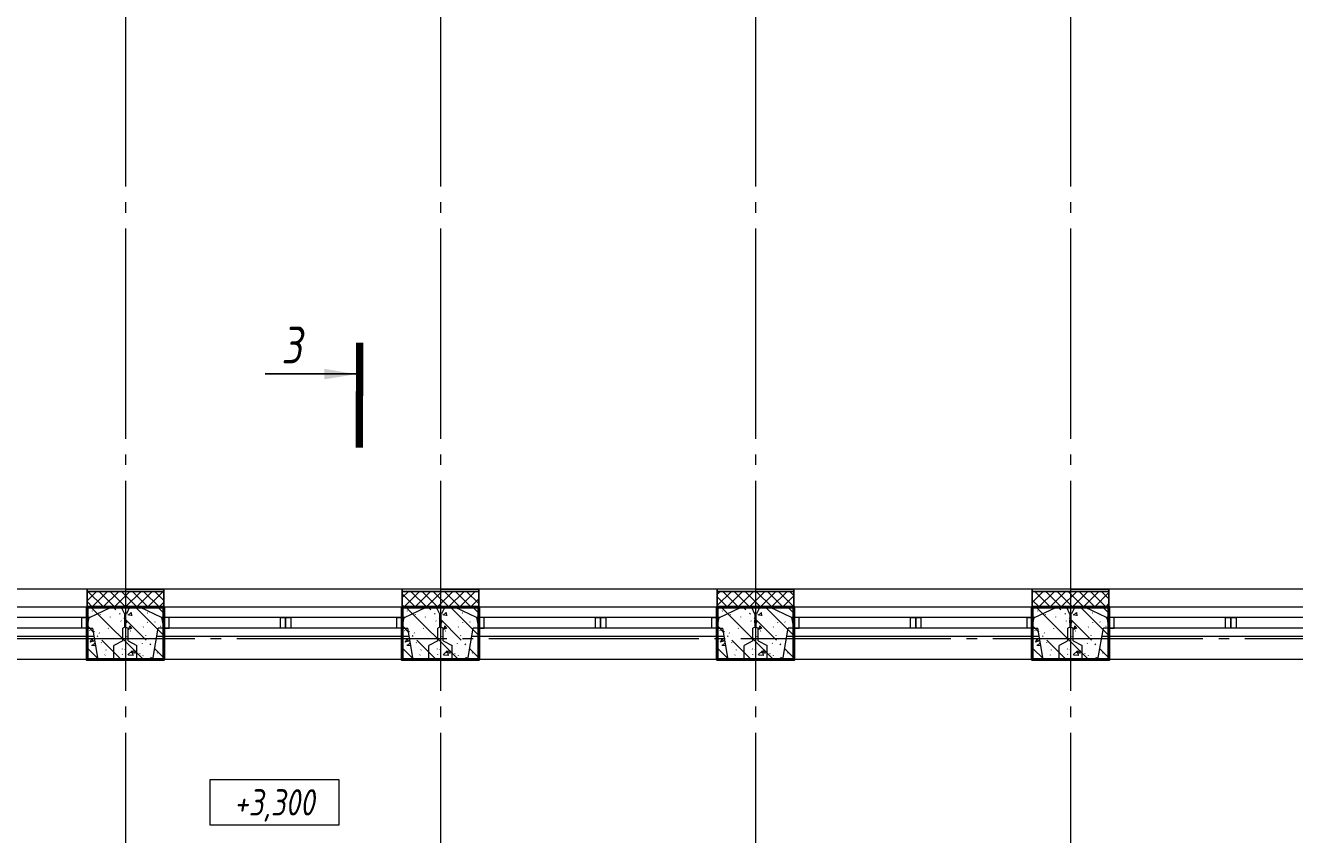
# Model space of a CAD drawing. Header units: millimetres. Extents: x -85420 to 1195317, y -69347 to 470418.
# Drawn here: x 464994 to 477079, y 16711 to 24413 of the extents above; entities that cross this region are included whole.
import ezdxf
from ezdxf import colors
from ezdxf.entities.mleader import LeaderData, LeaderLine
from ezdxf.enums import TextEntityAlignment as Align
from ezdxf.math import Vec2, Vec3

# ---------------------------------------------------------------- set-up
doc = ezdxf.new("R2010")
doc.units = ezdxf.units.MM
for name, pattern in [('GOST2.303 6', [12, 8, -1.5, 1, -1.5]), ('ГОСТ 2.303 5', [24, 20, -1.5, 1, -1.5]), ('осевая', [50.8, 31.75, -6.35, 6.35, -6.35])]:
    doc.linetypes.add(name, pattern=pattern)
for name, color, linetype, lineweight in [('+АР_Выноски', 4, 'Continuous', 9), ('+АР_Осевые линии', 252, 'GOST2.303 6', 9), ('АР_Окна', 4, 'Continuous', 9), ('АР_Отметки', 7, 'Continuous', 5), ('АР_Сущ Несущая стена', 250, 'Continuous', 50), ('АР_штриховка несущих стен', 250, 'Continuous', 0), ('СПДС_+АР_Стены', 250, 'Continuous', 20), ('СПДС_СИМВОЛЫ', 7, 'Continuous', 25), ('стены', 7, 'Continuous', 40), ('ТОНКАЯ', 253, 'Continuous', 0)]:
    doc.layers.add(name, color=color, linetype=linetype, lineweight=lineweight)
doc.layers.add('ОСИ', color=7, linetype='осевая', lineweight=13, true_color=0x999999)
doc.styles.add('ISOCPEUR', font='', dxfattribs={"height": 250})
doc.styles.add('ГОСТ 2.304', font='CS_Gost2304.shx', dxfattribs={"oblique": 10})
doc.styles.get('ISOCPEUR').set_extended_font_data('ISOCPEUR', italic=True)
pattern_1 = [(45, (0, 0), (-53.033009, 53.033009), []), (135, (0, 0), (-53.033009, -53.033009), [])]

# ---------------------------------------------------------------- blocks, each defined once
blk = doc.blocks.new('НП 3033')
at = {"layer": 'АР_Окна', "ltscale": 100}
for p, q in [((365, 500), (2635, 500)), ((365, 400), (2635, 400)), ((365, 300), (2635, 300)), ((365, 220), (2635, 220)), ((365, 0), (2635, 0))]:
    blk.add_line(p, q, dxfattribs=at)
for points in [[(365, 300), (365, 500), (365, 670), (2635, 670), (2635, 300)], [(365, 300), (415, 300), (415, 400), (365, 400)], [(1450, 400), (1425, 400), (1425, 300), (1450, 300), (1475, 300), (1475, 400), (1438, 400)], [(1500, 400), (1475, 400), (1475, 300), (1500, 300), (1525, 300), (1525, 400), (1488, 400)], [(2635, 300), (2585, 300), (2585, 400), (2635, 400)]]:
    blk.add_lwpolyline(points, dxfattribs=at)
at = {"layer": 'СПДС_+АР_Стены', "ltscale": 100}
for points in [[(0, 670), (0, 670), (365, 670), (365, 670)], [(3000, 670), (3000, 670), (2635, 670), (2635, 670)]]:
    blk.add_lwpolyline(points, dxfattribs=at)
at = {"layer": 'стены', "ltscale": 100}
for p, q in [((2960, 500), (2860, 500)), ((0, 0), (0, 0))]:
    blk.add_line(p, q, dxfattribs=at)
at = {"layer": 'стены', "lineweight": 30, "ltscale": 100}
blk.add_lwpolyline([(0, 0), (365, 0), (365, 500), (0, 500)], dxfattribs=at)
at = {"layer": 'стены', "ltscale": 100}
blk.add_lwpolyline([(3000, 500), (2635, 500), (2635, 0), (3000, 0)], dxfattribs=at)
blk = doc.blocks.new('обследование 2 этаж 1245')
at = {"layer": 'ТОНКАЯ', "ltscale": 100}
for p, q in [((24620, -52660), (21900, -52660)), ((24417, -52760), (24618, -52665)), ((24618, -52665), (24620, -52660)), ((24720, -52660), (24620, -52660)), ((24720, -52660), (24750, -52725)), ((24800, -52660), (24770, -52725)), ((24800, -52660), (24900, -52660)), ((27620, -52660), (24900, -52660)), ((24902, -52665), (24900, -52660)), ((25103, -52760), (24902, -52665)), ((27417, -52760), (27618, -52665)), ((27618, -52665), (27620, -52660)), ((27720, -52660), (27620, -52660)), ((27720, -52660), (27750, -52725)), ((27800, -52660), (27770, -52725)), ((27800, -52660), (27900, -52660)), ((30620, -52660), (27900, -52660)), ((27902, -52665), (27900, -52660)), ((28103, -52760), (27902, -52665)), ((30417, -52760), (30618, -52665)), ((30618, -52665), (30620, -52660)), ((30720, -52660), (30620, -52660)), ((30720, -52660), (30750, -52725)), ((30800, -52660), (30770, -52725)), ((30800, -52660), (30900, -52660)), ((33620, -52660), (30900, -52660)), ((30902, -52665), (30900, -52660)), ((31103, -52760), (30902, -52665)), ((33417, -52760), (33618, -52665)), ((33618, -52665), (33620, -52660)), ((33720, -52660), (33620, -52660)), ((33720, -52660), (33750, -52725)), ((33800, -52660), (33770, -52725)), ((33800, -52660), (33900, -52660)), ((36620, -52660), (33900, -52660)), ((33902, -52665), (33900, -52660)), ((34103, -52760), (33902, -52665)), ((24417, -52760), (22103, -52760)), ((24395, -52860), (24410, -52770)), ((24410, -52770), (24417, -52760)), ((24750, -52725), (24755, -52725)), ((24755, -52782), (24750, -52787)), ((24750, -52787), (24750, -52807)), ((24750, -52807), (24755, -52812)), ((24755, -52782), (24755, -52725)), ((24755, -52725), (24760, -52725)), ((24755, -52850), (24755, -52812)), ((24760, -52782), (24760, -52725)), ((24765, -52725), (24760, -52725)), ((24760, -52725), (24760, -53160)), ((24760, -52782), (24760, -52725)), ((24760, -52725), (24760, -53160)), ((24770, -52725), (24765, -52725)), ((24765, -52782), (24765, -52725)), ((24765, -52782), (24770, -52787)), ((24770, -52807), (24765, -52812)), ((24765, -52850), (24765, -52812)), ((24770, -52787), (24770, -52807)), ((27417, -52760), (25103, -52760)), ((25110, -52770), (25103, -52760)), ((25125, -52860), (25110, -52770)), ((27395, -52860), (27410, -52770)), ((27410, -52770), (27417, -52760)), ((27750, -52725), (27755, -52725)), ((27755, -52782), (27750, -52787)), ((27750, -52787), (27750, -52807)), ((27750, -52807), (27755, -52812)), ((27755, -52782), (27755, -52725)), ((27755, -52725), (27760, -52725)), ((27755, -52850), (27755, -52812)), ((27760, -52782), (27760, -52725)), ((27765, -52725), (27760, -52725)), ((27760, -52725), (27760, -53160)), ((27760, -52782), (27760, -52725)), ((27760, -52725), (27760, -53160)), ((27770, -52725), (27765, -52725)), ((27765, -52782), (27765, -52725)), ((27765, -52782), (27770, -52787)), ((27770, -52807), (27765, -52812)), ((27765, -52850), (27765, -52812)), ((27770, -52787), (27770, -52807)), ((30417, -52760), (28103, -52760)), ((28110, -52770), (28103, -52760)), ((28125, -52860), (28110, -52770)), ((30395, -52860), (30410, -52770)), ((30410, -52770), (30417, -52760)), ((30750, -52725), (30755, -52725)), ((30755, -52782), (30750, -52787)), ((30750, -52787), (30750, -52807)), ((30750, -52807), (30755, -52812)), ((30755, -52782), (30755, -52725)), ((30755, -52725), (30760, -52725)), ((30755, -52850), (30755, -52812)), ((30760, -52782), (30760, -52725)), ((30765, -52725), (30760, -52725)), ((30760, -52725), (30760, -53160)), ((30760, -52782), (30760, -52725)), ((30760, -52725), (30760, -53160)), ((30770, -52725), (30765, -52725)), ((30765, -52782), (30765, -52725)), ((30765, -52782), (30770, -52787)), ((30770, -52807), (30765, -52812)), ((30765, -52850), (30765, -52812)), ((30770, -52787), (30770, -52807)), ((33417, -52760), (31103, -52760)), ((31110, -52770), (31103, -52760)), ((31125, -52860), (31110, -52770)), ((33395, -52860), (33410, -52770)), ((33410, -52770), (33417, -52760)), ((33750, -52725), (33755, -52725)), ((33755, -52782), (33750, -52787)), ((33750, -52787), (33750, -52807)), ((33750, -52807), (33755, -52812)), ((33755, -52782), (33755, -52725)), ((33755, -52725), (33760, -52725)), ((33755, -52850), (33755, -52812)), ((33760, -52782), (33760, -52725)), ((33760, -52725), (33760, -53160)), ((33760, -52782), (33760, -52725)), ((33765, -52725), (33760, -52725)), ((33760, -52725), (33760, -53160)), ((33770, -52725), (33765, -52725)), ((33765, -52782), (33765, -52725)), ((33765, -52782), (33770, -52787)), ((33770, -52807), (33765, -52812)), ((33765, -52850), (33765, -52812)), ((33770, -52787), (33770, -52807)), ((36417, -52760), (34103, -52760)), ((34110, -52770), (34103, -52760)), ((34125, -52860), (34110, -52770)), ((24395, -52860), (22125, -52860)), ((24395, -52860), (24448, -52860)), ((24500, -53160), (24448, -52860)), ((24755, -52850), (24735, -52860)), ((24735, -52980), (24735, -52860)), ((24765, -52850), (24785, -52860)), ((24785, -52980), (24785, -52860)), ((25020, -53160), (25072, -52860)), ((25125, -52860), (25072, -52860)), ((27395, -52860), (25125, -52860)), ((27395, -52860), (27448, -52860)), ((27500, -53160), (27448, -52860)), ((27755, -52850), (27735, -52860)), ((27735, -52980), (27735, -52860)), ((27765, -52850), (27785, -52860)), ((27785, -52980), (27785, -52860)), ((28020, -53160), (28072, -52860)), ((28125, -52860), (28072, -52860)), ((30395, -52860), (28125, -52860)), ((30395, -52860), (30448, -52860)), ((30500, -53160), (30448, -52860)), ((30755, -52850), (30735, -52860)), ((30735, -52980), (30735, -52860)), ((30765, -52850), (30785, -52860)), ((30785, -52980), (30785, -52860)), ((31020, -53160), (31072, -52860)), ((31125, -52860), (31072, -52860)), ((33395, -52860), (31125, -52860)), ((33395, -52860), (33448, -52860)), ((33500, -53160), (33448, -52860)), ((33755, -52850), (33735, -52860)), ((33735, -52980), (33735, -52860)), ((33765, -52850), (33785, -52860)), ((33785, -52980), (33785, -52860)), ((34020, -53160), (34072, -52860)), ((34125, -52860), (34072, -52860)), ((36395, -52860), (34125, -52860)), ((24462, -52940), (22058, -52940)), ((24735, -52980), (24650, -53025)), ((24650, -53160), (24650, -53025)), ((24785, -52980), (24870, -53025)), ((24870, -53160), (24870, -53025)), ((27462, -52940), (25058, -52940)), ((27735, -52980), (27650, -53025)), ((27650, -53160), (27650, -53025)), ((27785, -52980), (27870, -53025)), ((27870, -53160), (27870, -53025)), ((30462, -52940), (28058, -52940)), ((30735, -52980), (30650, -53025)), ((30650, -53160), (30650, -53025)), ((30785, -52980), (30870, -53025)), ((30870, -53160), (30870, -53025)), ((33462, -52940), (31058, -52940)), ((33735, -52980), (33650, -53025)), ((33650, -53160), (33650, -53025)), ((33785, -52980), (33870, -53025)), ((33870, -53160), (33870, -53025)), ((36462, -52940), (34058, -52940)), ((24500, -53160), (22020, -53160)), ((24500, -53160), (24650, -53160)), ((24760, -53160), (24650, -53160)), ((24760, -53160), (24870, -53160)), ((25020, -53160), (24870, -53160)), ((27500, -53160), (25020, -53160)), ((27500, -53160), (27650, -53160)), ((27760, -53160), (27650, -53160)), ((27760, -53160), (27870, -53160)), ((28020, -53160), (27870, -53160)), ((30500, -53160), (28020, -53160)), ((30500, -53160), (30650, -53160)), ((30760, -53160), (30650, -53160)), ((30760, -53160), (30870, -53160)), ((31020, -53160), (30870, -53160)), ((33500, -53160), (31020, -53160)), ((33500, -53160), (33650, -53160)), ((33760, -53160), (33650, -53160)), ((33760, -53160), (33870, -53160)), ((34020, -53160), (33870, -53160)), ((36500, -53160), (34020, -53160))]:
    blk.add_line(p, q, dxfattribs=at)
blk = doc.blocks.new('A$C314F1C93')
at = {"layer": '+АР_Осевые линии', "linetype": 'ГОСТ 2.303 5', "lineweight": 0, "ltscale": 100}
for p, q in [((35540, 64752.7), (35540, -9752.2)), ((38540, 64752.7), (38540, -9752.2)), ((41540, 64752.7), (41540, -9752.2)), ((44540, 64752.7), (44540, -9752.2))]:
    blk.add_line(p, q, dxfattribs=at)
blk.add_lwpolyline([(-4200, 3250), (75280, 3250)], dxfattribs=at)
blk = doc.blocks.new('_DotSmall')
at = {"color": 0, "linetype": 'ByBlock', "const_width": 0.5}
blk.add_lwpolyline([(-0.0625, 0, 1), (0.0625, 0, 1)], format="xyb", close=True, dxfattribs=at)
blk = doc.blocks.new('АР план')
at = {"layer": 'АР_Отметки', "lineweight": 9}
ml = blk.add_multileader_mtext('Standard', dxfattribs=at)
ml.set_content('+3,950', color=256, style='ISOCPEUR')
ml.set_leader_properties(color=256, linetype='Continuous', lineweight=-1)
ml.set_arrow_properties(name='DOTSMALL')
ml.build(insert=Vec2(0, 0))
ml.multileader.update_dxf_attribs({"has_text_frame": 1, "text_left_attachment_type": 4, "text_right_attachment_type": 4, "dogleg_length": 100, "arrow_head_size": 180})
ctx = ml.context
ctx.base_point, ctx.char_height, ctx.arrow_head_size, ctx.landing_gap_size, ctx.plane_origin = Vec3(653061.3, 32239.7), 250, 180, 50, Vec3(652979.9, 30972.2)
ctx.left_attachment, ctx.right_attachment = 4, 4
notes = []
notes.append((ctx, [(0, (0, 0, 0), (0, 0), (1, 0), 1, [])]))
ctx.mtext.insert, ctx.mtext.width, ctx.mtext.line_spacing_style, ctx.mtext.flow_direction = Vec3(653111.3, 32573.1), 852.697, 2, 5
ml = blk.add_multileader_mtext('Standard', dxfattribs=at)
ml.set_content('+1,975', color=256, style='ISOCPEUR')
ml.set_leader_properties(color=256, linetype='Continuous', lineweight=-1)
ml.set_arrow_properties(name='DOTSMALL')
ml.build(insert=Vec2(0, 0))
ml.multileader.update_dxf_attribs({"has_text_frame": 1, "text_left_attachment_type": 4, "text_right_attachment_type": 4, "dogleg_length": 100, "arrow_head_size": 180})
ctx = ml.context
ctx.base_point, ctx.char_height, ctx.arrow_head_size, ctx.landing_gap_size, ctx.plane_origin = Vec3(652749.3, 27128.7), 250, 180, 50, Vec3(655881.4, 25957)
ctx.left_attachment, ctx.right_attachment = 4, 4
notes.append((ctx, [(0, (0, 0, 0), (0, 0), (1, 0), 1, [])]))
ctx.mtext.insert, ctx.mtext.width, ctx.mtext.line_spacing_style, ctx.mtext.flow_direction = Vec3(652799.3, 27528.7), 852.697, 2, 5
ml = blk.add_multileader_mtext('Standard', dxfattribs=at)
ml.set_content('+2,410', color=256, style='ISOCPEUR')
ml.set_leader_properties(color=256, linetype='Continuous', lineweight=-1)
ml.set_arrow_properties(name='DOTSMALL')
ml.build(insert=Vec2(0, 0))
ml.multileader.update_dxf_attribs({"has_text_frame": 1, "text_left_attachment_type": 4, "text_right_attachment_type": 4, "dogleg_length": 100, "arrow_head_size": 180})
ctx = ml.context
ctx.base_point, ctx.char_height, ctx.arrow_head_size, ctx.landing_gap_size, ctx.plane_origin = Vec3(649667.1, 15695.9), 250, 180, 50, Vec3(647505.9, 15104.7)
ctx.left_attachment, ctx.right_attachment = 4, 4
notes.append((ctx, [(0, (0, 0, 0), (0, 0), (1, 0), 1, [])]))
ctx.mtext.insert, ctx.mtext.width, ctx.mtext.line_spacing_style, ctx.mtext.flow_direction = Vec3(649717.1, 16029.2), 852.697, 2, 5
for ctx, leaders in notes:
    for number, flags, end, landing, length, lines in leaders:
        leader = LeaderData()
        leader.index, (leader.has_last_leader_line, leader.has_dogleg_vector, leader.attachment_direction) = number, flags
        leader.last_leader_point, leader.dogleg_vector, leader.dogleg_length = Vec3(end), Vec3(landing), length
        for number, points, colour, breaks in lines:
            line = LeaderLine()
            line.index, line.vertices, line.color, line.breaks = number, Vec3.list(points), colors.encode_raw_color(colour), breaks
            leader.lines.append(line)
        ctx.leaders.append(leader)

msp = doc.modelspace()

# ---------------------------------------------------------------- wipeouts: each hides what was drawn before it
at = {"color": 7, "ltscale": 100, "true_color": 0xffffff}
msp.add_wipeout([(466750.5, 16803.1), (467980.5, 16803.1), (467980.5, 17233.1), (466750.5, 17233.1)], dxfattribs=at).dxf.layer = '+АР_Выноски'

# ---------------------------------------------------------------- next in the draw order: linework, layer by layer
at = {"layer": '+АР_Выноски', "linetype": 'Continuous', "ltscale": 100}
msp.add_lwpolyline([(466750.5, 16803.1), (467980.5, 16803.1), (467980.5, 17233.1), (466750.5, 17233.1), (466750.5, 16803.1)], dxfattribs=at)

# ---------------------------------------------------------------- next in the draw order: texts
at = {"layer": '+АР_Выноски', "linetype": 'Continuous', "ltscale": 100, "style": 'ГОСТ 2.304', "oblique": 10}
msp.add_text('+3,300', height=250, dxfattribs=at).set_placement((467365.5, 17018.1), align=Align.MIDDLE_CENTER)

# ---------------------------------------------------------------- next in the draw order: block references
at = {"layer": 'ОСИ', "ltscale": 40}
msp.add_blockref('A$C314F1C93', (430406.4, 15326.4, 0), dxfattribs=at)

# ---------------------------------------------------------------- next in the draw order: hatches: boundary and pattern name
at = {"layer": 'АР_штриховка несущих стен', "lineweight": 0}
h = msp.add_hatch(dxfattribs=at)
h.set_pattern_fill('FP_1', color=256, angle=270, style=0, pattern_type=2)
h.set_pattern_definition([(135, (244303.74, -369690.1), (212.13203, 212.13203), [300, -50, 10, -50]), (135, (244091.74, -369690.1), (212.13203, 212.13203), []), (220, (244303.74, -369690.1), (31.37587, -358.6306), [37.5, -412.5]), (275, (244303.74, -369690.1), (-376.09568, 69.3761), [30, -330]), (169.549, (244306.35, -369720), (-344.71734, -289.2568), [31.87, -350.571]), (223.816, (244203.74, -369690.1), (82.7615, -533.61997), [56.25, -618.75]), (173.364, (244210.64, -369734.6), (-487.0622, -467.3284), [47.805, -525.856]), (278.816, (244203.74, -369690.1), (-487.05805, -467.33264), [45, -495]), (249, (244228.74, -369740.1), (201.30952, -298.45407), [37.5, -412.5]), (304, (244228.74, -369740.1), (-362.5749, -121.6571), [30, -330]), (198.549, (244245.5, -369764.98), (-161.2621, -420.11198), [31.87, -350.571]), (232.5, (244303.74, -369690.1), (-166.446927, -6.079928), [3.353, -322.647, 3.353, -331.647, -331.25]), (232.5, (244303.74, -369690.1), (-166.446927, -6.079928), [-661, 3.353, -327.897]), (262.5, (244303.74, -369690.1), (-197.205856, -131.53477), [3.353, -187.647, 3.353, -315.147, -126.25]), (262.5, (244303.74, -369690.1), (-197.205856, -131.53477), [-509.5, 3.353, -122.897]), (302.5, (244303.74, -369578.6), (11.277436, -266.91122), [3.353, -121.647, 3.353, -386.647, -517.5]), (302.5, (244303.74, -369578.6), (11.277436, -266.91122), [-515, 3.353, -514.147]), (312.5, (244303.74, -369528.6), (-50.05249, -291.59308), [3.353, -159.147, 3.353, -255.647, -367.5]), (312.5, (244303.74, -369528.6), (-50.05249, -291.59308), [-421.5, 3.353, -364.147])])
h.paths.add_polyline_path([(465581.4, 18876.4), (466311.4, 18876.4), (466311.4, 18376.4), (465581.4, 18376.4)])
h = msp.add_hatch(dxfattribs=at)
h.set_pattern_fill('FP_1', color=256, angle=270, style=0, pattern_type=2)
h.set_pattern_definition([(135, (247303.74, -369690.1), (212.13203, 212.13203), [300, -50, 10, -50]), (135, (247091.74, -369690.1), (212.13203, 212.13203), []), (220, (247303.74, -369690.1), (31.37587, -358.6306), [37.5, -412.5]), (275, (247303.74, -369690.1), (-376.09568, 69.3761), [30, -330]), (169.549, (247306.35, -369720), (-344.71734, -289.2568), [31.87, -350.571]), (223.816, (247203.74, -369690.1), (82.7615, -533.61997), [56.25, -618.75]), (173.364, (247210.64, -369734.6), (-487.0622, -467.3284), [47.805, -525.856]), (278.816, (247203.74, -369690.1), (-487.05805, -467.33264), [45, -495]), (249, (247228.74, -369740.1), (201.30952, -298.45407), [37.5, -412.5]), (304, (247228.74, -369740.1), (-362.5749, -121.6571), [30, -330]), (198.549, (247245.5, -369764.98), (-161.2621, -420.11198), [31.87, -350.571]), (232.5, (247303.74, -369690.1), (-166.446927, -6.079928), [3.353, -322.647, 3.353, -331.647, -331.25]), (232.5, (247303.74, -369690.1), (-166.446927, -6.079928), [-661, 3.353, -327.897]), (262.5, (247303.74, -369690.1), (-197.205856, -131.53477), [3.353, -187.647, 3.353, -315.147, -126.25]), (262.5, (247303.74, -369690.1), (-197.205856, -131.53477), [-509.5, 3.353, -122.897]), (302.5, (247303.74, -369578.6), (11.277436, -266.91122), [3.353, -121.647, 3.353, -386.647, -517.5]), (302.5, (247303.74, -369578.6), (11.277436, -266.91122), [-515, 3.353, -514.147]), (312.5, (247303.74, -369528.6), (-50.05249, -291.59308), [3.353, -159.147, 3.353, -255.647, -367.5]), (312.5, (247303.74, -369528.6), (-50.05249, -291.59308), [-421.5, 3.353, -364.147])])
h.paths.add_polyline_path([(468581.4, 18876.4), (469311.4, 18876.4), (469311.4, 18376.4), (468581.4, 18376.4)])
h = msp.add_hatch(dxfattribs=at)
h.set_pattern_fill('FP_1', color=256, angle=270, style=0, pattern_type=2)
h.set_pattern_definition([(135, (250303.74, -369690.1), (212.13203, 212.13203), [300, -50, 10, -50]), (135, (250091.74, -369690.1), (212.13203, 212.13203), []), (220, (250303.74, -369690.1), (31.37587, -358.6306), [37.5, -412.5]), (275, (250303.74, -369690.1), (-376.09568, 69.3761), [30, -330]), (169.549, (250306.35, -369720), (-344.71734, -289.2568), [31.87, -350.571]), (223.816, (250203.74, -369690.1), (82.7615, -533.61997), [56.25, -618.75]), (173.364, (250210.64, -369734.6), (-487.0622, -467.3284), [47.805, -525.856]), (278.816, (250203.74, -369690.1), (-487.05805, -467.33264), [45, -495]), (249, (250228.74, -369740.1), (201.30952, -298.45407), [37.5, -412.5]), (304, (250228.74, -369740.1), (-362.5749, -121.6571), [30, -330]), (198.549, (250245.5, -369764.98), (-161.2621, -420.11198), [31.87, -350.571]), (232.5, (250303.74, -369690.1), (-166.446927, -6.079928), [3.353, -322.647, 3.353, -331.647, -331.25]), (232.5, (250303.74, -369690.1), (-166.446927, -6.079928), [-661, 3.353, -327.897]), (262.5, (250303.74, -369690.1), (-197.205856, -131.53477), [3.353, -187.647, 3.353, -315.147, -126.25]), (262.5, (250303.74, -369690.1), (-197.205856, -131.53477), [-509.5, 3.353, -122.897]), (302.5, (250303.74, -369578.6), (11.277436, -266.91122), [3.353, -121.647, 3.353, -386.647, -517.5]), (302.5, (250303.74, -369578.6), (11.277436, -266.91122), [-515, 3.353, -514.147]), (312.5, (250303.74, -369528.6), (-50.05249, -291.59308), [3.353, -159.147, 3.353, -255.647, -367.5]), (312.5, (250303.74, -369528.6), (-50.05249, -291.59308), [-421.5, 3.353, -364.147])])
h.paths.add_polyline_path([(471581.4, 18876.4), (472311.4, 18876.4), (472311.4, 18376.4), (471581.4, 18376.4)])
h = msp.add_hatch(dxfattribs=at)
h.set_pattern_fill('FP_1', color=256, angle=270, style=0, pattern_type=2)
h.set_pattern_definition([(135, (253303.74, -369690.1), (212.13203, 212.13203), [300, -50, 10, -50]), (135, (253091.74, -369690.1), (212.13203, 212.13203), []), (220, (253303.74, -369690.1), (31.37587, -358.6306), [37.5, -412.5]), (275, (253303.74, -369690.1), (-376.09568, 69.3761), [30, -330]), (169.549, (253306.35, -369720), (-344.71734, -289.2568), [31.87, -350.571]), (223.816, (253203.74, -369690.1), (82.7615, -533.61997), [56.25, -618.75]), (173.364, (253210.64, -369734.6), (-487.0622, -467.3284), [47.805, -525.856]), (278.816, (253203.74, -369690.1), (-487.05805, -467.33264), [45, -495]), (249, (253228.74, -369740.1), (201.30952, -298.45407), [37.5, -412.5]), (304, (253228.74, -369740.1), (-362.5749, -121.6571), [30, -330]), (198.549, (253245.5, -369764.98), (-161.2621, -420.11198), [31.87, -350.571]), (232.5, (253303.74, -369690.1), (-166.446927, -6.079928), [3.353, -322.647, 3.353, -331.647, -331.25]), (232.5, (253303.74, -369690.1), (-166.446927, -6.079928), [-661, 3.353, -327.897]), (262.5, (253303.74, -369690.1), (-197.205856, -131.53477), [3.353, -187.647, 3.353, -315.147, -126.25]), (262.5, (253303.74, -369690.1), (-197.205856, -131.53477), [-509.5, 3.353, -122.897]), (302.5, (253303.74, -369578.6), (11.277436, -266.91122), [3.353, -121.647, 3.353, -386.647, -517.5]), (302.5, (253303.74, -369578.6), (11.277436, -266.91122), [-515, 3.353, -514.147]), (312.5, (253303.74, -369528.6), (-50.05249, -291.59308), [3.353, -159.147, 3.353, -255.647, -367.5]), (312.5, (253303.74, -369528.6), (-50.05249, -291.59308), [-421.5, 3.353, -364.147])])
h.paths.add_polyline_path([(474581.4, 18876.4), (475311.4, 18876.4), (475311.4, 18376.4), (474581.4, 18376.4)])
at = {"layer": 'СПДС_+АР_Стены', "lineweight": 9, "ltscale": 100}
h = msp.add_hatch(dxfattribs=at)
h.set_pattern_fill('НЕМЕТАЛЛИЧЕСКИЕ МАТЕРИАЛЫ', color=256, scale=30, style=0, pattern_type=2)
h.set_pattern_definition(pattern_1)
h.paths.add_polyline_path([(466311.4, 19026.4), (465581.4, 19026.4), (465581.4, 18876.4), (466311.4, 18876.4)], flags=0)
h = msp.add_hatch(dxfattribs=at)
h.set_pattern_fill('НЕМЕТАЛЛИЧЕСКИЕ МАТЕРИАЛЫ', color=256, scale=30, style=0, pattern_type=2)
h.set_pattern_definition(pattern_1)
h.paths.add_polyline_path([(469311.4, 19026.4), (468581.4, 19026.4), (468581.4, 18876.4), (469311.4, 18876.4)], flags=0)
h = msp.add_hatch(dxfattribs=at)
h.set_pattern_fill('НЕМЕТАЛЛИЧЕСКИЕ МАТЕРИАЛЫ', color=256, scale=30, style=0, pattern_type=2)
h.set_pattern_definition(pattern_1)
h.paths.add_polyline_path([(472311.4, 19026.4), (471581.4, 19026.4), (471581.4, 18876.4), (472311.4, 18876.4)], flags=0)
h = msp.add_hatch(dxfattribs=at)
h.set_pattern_fill('НЕМЕТАЛЛИЧЕСКИЕ МАТЕРИАЛЫ', color=256, scale=30, style=0, pattern_type=2)
h.set_pattern_definition(pattern_1)
h.paths.add_polyline_path([(475311.4, 19026.4), (474581.4, 19026.4), (474581.4, 18876.4), (475311.4, 18876.4)], flags=0)

# ---------------------------------------------------------------- next in the draw order: linework, layer by layer
at = {"layer": 'СПДС_+АР_Стены', "ltscale": 100}
for points in [[(465581.4, 19026.4), (466311.4, 19026.4), (466311.4, 19046.4), (465581.4, 19046.4), (465581.4, 19026.4)], [(466311.4, 19026.4), (465581.4, 19026.4), (465581.4, 18876.4), (466311.4, 18876.4), (466311.4, 19026.4)], [(468581.4, 19026.4), (469311.4, 19026.4), (469311.4, 19046.4), (468581.4, 19046.4), (468581.4, 19026.4)], [(469311.4, 19026.4), (468581.4, 19026.4), (468581.4, 18876.4), (469311.4, 18876.4), (469311.4, 19026.4)], [(471581.4, 19026.4), (472311.4, 19026.4), (472311.4, 19046.4), (471581.4, 19046.4), (471581.4, 19026.4)], [(472311.4, 19026.4), (471581.4, 19026.4), (471581.4, 18876.4), (472311.4, 18876.4), (472311.4, 19026.4)], [(474581.4, 19026.4), (475311.4, 19026.4), (475311.4, 19046.4), (474581.4, 19046.4), (474581.4, 19026.4)], [(475311.4, 19026.4), (474581.4, 19026.4), (474581.4, 18876.4), (475311.4, 18876.4), (475311.4, 19026.4)]]:
    msp.add_lwpolyline(points, close=True, dxfattribs=at)
at = {"layer": 'СПДС_СИМВОЛЫ', "linetype": 'Continuous', "lineweight": 25, "ltscale": 100}
msp.add_line((468140.8, 21093.2), (467277, 21096.5), dxfattribs=at)
at = {"layer": 'СПДС_СИМВОЛЫ', "linetype": 'Continuous', "lineweight": 25, "ltscale": 100, "const_width": 70}
msp.add_lwpolyline([(468177, 21393.1), (468173.2, 20393.1)], dxfattribs=at)
at = {"layer": 'СПДС_СИМВОЛЫ', "linetype": 'Continuous', "lineweight": 25, "ltscale": 100}
msp.add_solid([(468140.8, 21093.2), (467840.2, 21044.1), (467840.6, 21144.6)], dxfattribs=at)
at = {"layer": 'стены', "ltscale": 100, "elevation": 0}
for points in [[(465581.4, 18876.4), (466311.4, 18876.4), (466311.4, 18376.4), (465581.4, 18376.4)], [(468581.4, 18876.4), (469311.4, 18876.4), (469311.4, 18376.4), (468581.4, 18376.4)], [(471581.4, 18876.4), (472311.4, 18876.4), (472311.4, 18376.4), (471581.4, 18376.4)], [(474581.4, 18876.4), (475311.4, 18876.4), (475311.4, 18376.4), (474581.4, 18376.4)]]:
    msp.add_lwpolyline(points, close=True, dxfattribs=at)

# ---------------------------------------------------------------- next in the draw order: block references
at = {"layer": 'АР_Сущ Несущая стена', "xscale": -1}
for p in [(465946.4, 18376.4, 0), (468946.4, 18376.4, 0), (471946.4, 18376.4, 0), (474946.4, 18376.4, 0), (477946.4, 18376.4, 0)]:
    msp.add_blockref('НП 3033', p, dxfattribs=at)
at = {"layer": 'ТОНКАЯ', "ltscale": 200}
msp.add_blockref('обследование 2 этаж 1245', (441186.4, 71536.4, 0), dxfattribs=at)

# ---------------------------------------------------------------- next in the draw order: texts
at = {"layer": 'СПДС_СИМВОЛЫ', "color": 7, "linetype": 'Continuous', "lineweight": 25, "ltscale": 100, "style": 'ГОСТ 2.304', "oblique": 10}
msp.add_text('3', height=350, dxfattribs=at).set_placement((467429.3, 21195.9))

# ---------------------------------------------------------------- next in the draw order: wipeouts: each hides what was drawn before it
at = {"color": 7, "ltscale": 100, "true_color": 0xffffff}
msp.add_wipeout([(466750.5, 16803.1), (467980.5, 16803.1), (467980.5, 17233.1), (466750.5, 17233.1)], dxfattribs=at).dxf.layer = '+АР_Выноски'

# ---------------------------------------------------------------- next in the draw order: linework, layer by layer
at = {"layer": '+АР_Выноски', "linetype": 'Continuous', "ltscale": 100}
msp.add_lwpolyline([(466750.5, 16803.1), (467980.5, 16803.1), (467980.5, 17233.1), (466750.5, 17233.1), (466750.5, 16803.1)], dxfattribs=at)

# ---------------------------------------------------------------- next in the draw order: texts
at = {"layer": '+АР_Выноски', "linetype": 'Continuous', "ltscale": 100, "style": 'ГОСТ 2.304', "oblique": 10}
msp.add_text('+3,300', height=250, dxfattribs=at).set_placement((467365.5, 17018.1), align=Align.MIDDLE_CENTER)

# ---------------------------------------------------------------- next in the draw order: block references
at = {"color": 12, "true_color": 0xe00000}
msp.add_blockref('АР план', (-85419.9, 14341.6), dxfattribs=at)

# ---------------------------------------------------------------- next in the draw order: leaders
at = {"layer": 'АР_Отметки', "lineweight": 9}
ml = msp.add_multileader_mtext('Standard', dxfattribs=at)
ml.set_content('+2,410', color=256, style='ISOCPEUR')
ml.set_leader_properties(color=256, linetype='Continuous', lineweight=-1)
ml.set_arrow_properties(name='DOTSMALL')
ml.build(insert=Vec2(0, 0))
ml.multileader.update_dxf_attribs({"has_text_frame": 1, "text_left_attachment_type": 4, "text_right_attachment_type": 4, "dogleg_length": 100, "arrow_head_size": 180})
ctx = ml.context
ctx.base_point, ctx.char_height, ctx.arrow_head_size, ctx.landing_gap_size, ctx.plane_origin = Vec3(703103, 29209.7), 250, 180, 50, Vec3(700941.8, 28618.5)
ctx.left_attachment, ctx.right_attachment = 4, 4
notes = []
notes.append((ctx, [(0, (0, 0, 0), (0, 0), (1, 0), 1, [])]))
ctx.mtext.insert, ctx.mtext.width, ctx.mtext.line_spacing_style, ctx.mtext.flow_direction = Vec3(703153, 29543.1), 852.697, 2, 5
ml = msp.add_multileader_mtext('Standard', dxfattribs=at)
ml.set_content('+2,410', color=256, style='ISOCPEUR')
ml.set_leader_properties(color=256, linetype='Continuous', lineweight=-1)
ml.set_arrow_properties(name='DOTSMALL')
ml.build(insert=Vec2(0, 0))
ml.multileader.update_dxf_attribs({"has_text_frame": 1, "text_left_attachment_type": 4, "text_right_attachment_type": 4, "dogleg_length": 100, "arrow_head_size": 180})
ctx = ml.context
ctx.base_point, ctx.char_height, ctx.arrow_head_size, ctx.landing_gap_size, ctx.plane_origin = Vec3(703103, 29209.7), 250, 180, 50, Vec3(700941.8, 28618.5)
ctx.left_attachment, ctx.right_attachment = 4, 4
notes.append((ctx, [(0, (0, 0, 0), (0, 0), (1, 0), 1, [])]))
ctx.mtext.insert, ctx.mtext.width, ctx.mtext.line_spacing_style, ctx.mtext.flow_direction = Vec3(703153, 29543.1), 852.697, 2, 5
ml = msp.add_multileader_mtext('Standard', dxfattribs=at)
ml.set_content('+3,950', color=256, style='ISOCPEUR')
ml.set_leader_properties(color=256, linetype='Continuous', lineweight=-1)
ml.set_arrow_properties(name='DOTSMALL')
ml.build(insert=Vec2(0, 0))
ml.multileader.update_dxf_attribs({"has_text_frame": 1, "text_left_attachment_type": 4, "text_right_attachment_type": 4, "dogleg_length": 100, "arrow_head_size": 180})
ctx = ml.context
ctx.base_point, ctx.char_height, ctx.arrow_head_size, ctx.landing_gap_size, ctx.plane_origin = Vec3(701417.3, 23704), 250, 180, 50, Vec3(701335.9, 22436.5)
ctx.left_attachment, ctx.right_attachment = 4, 4
notes.append((ctx, [(0, (0, 0, 0), (0, 0), (1, 0), 1, [])]))
ctx.mtext.insert, ctx.mtext.width, ctx.mtext.line_spacing_style, ctx.mtext.flow_direction = Vec3(701467.3, 24037.4), 852.697, 2, 5
ml = msp.add_multileader_mtext('Standard', dxfattribs=at)
ml.set_content('+3,950', color=256, style='ISOCPEUR')
ml.set_leader_properties(color=256, linetype='Continuous', lineweight=-1)
ml.set_arrow_properties(name='DOTSMALL')
ml.build(insert=Vec2(0, 0))
ml.multileader.update_dxf_attribs({"has_text_frame": 1, "text_left_attachment_type": 4, "text_right_attachment_type": 4, "dogleg_length": 100, "arrow_head_size": 180})
ctx = ml.context
ctx.base_point, ctx.char_height, ctx.arrow_head_size, ctx.landing_gap_size, ctx.plane_origin = Vec3(701417.3, 23704), 250, 180, 50, Vec3(701335.9, 22436.5)
ctx.left_attachment, ctx.right_attachment = 4, 4
notes.append((ctx, [(0, (0, 0, 0), (0, 0), (1, 0), 1, [])]))
ctx.mtext.insert, ctx.mtext.width, ctx.mtext.line_spacing_style, ctx.mtext.flow_direction = Vec3(701467.3, 24037.4), 852.697, 2, 5
for ctx, leaders in notes:
    for number, flags, end, landing, length, lines in leaders:
        leader = LeaderData()
        leader.index, (leader.has_last_leader_line, leader.has_dogleg_vector, leader.attachment_direction) = number, flags
        leader.last_leader_point, leader.dogleg_vector, leader.dogleg_length = Vec3(end), Vec3(landing), length
        for number, points, colour, breaks in lines:
            line = LeaderLine()
            line.index, line.vertices, line.color, line.breaks = number, Vec3.list(points), colors.encode_raw_color(colour), breaks
            leader.lines.append(line)
        ctx.leaders.append(leader)

doc.saveas('drawing.dxf')
